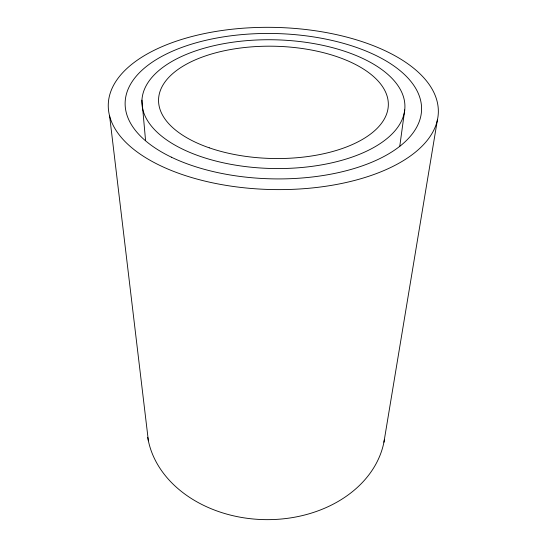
<?xml version="1.0" encoding="UTF-8"?>
<svg xmlns="http://www.w3.org/2000/svg" width="547" height="547" viewBox="0 0 547 547"><rect width="100%" height="100%" fill="white"/><g stroke="black" fill="none" stroke-linecap="round" stroke-linejoin="round"><path stroke-width="0.82" d="M399.768 146.309L404.725 109.926A131.547 64.368 1.3 0 0 213.959 45.695A131.547 64.368 1.3 0 0 201.522 156.818A131.547 64.368 1.3 0 0 404.725 109.926M383.919 442.249L437.395 119.991A165.078 81.086 1.3 0 0 206.581 33.141A165.078 81.086 1.3 0 0 175.936 172.278A165.078 81.086 1.3 0 0 437.395 119.991M109.605 115.964L148.367 440.766M141.933 100.156L145.523 140.053M384.377 439.747A119.267 92.689 1.3 0 1 265.931 519.643A119.267 92.689 1.3 0 1 147.745 437.395M171.368 157.174A148.258 72.676 1.3 0 0 417.505 125.605A148.258 72.676 1.3 0 0 231.196 35.767A148.258 72.676 1.3 0 0 171.368 157.174M209.241 147.82A114.918 56.136 1.3 0 0 388.062 108.238A114.918 56.136 1.3 0 0 223.032 51.042A114.918 56.136 1.3 0 0 209.241 147.82"/></g></svg>
